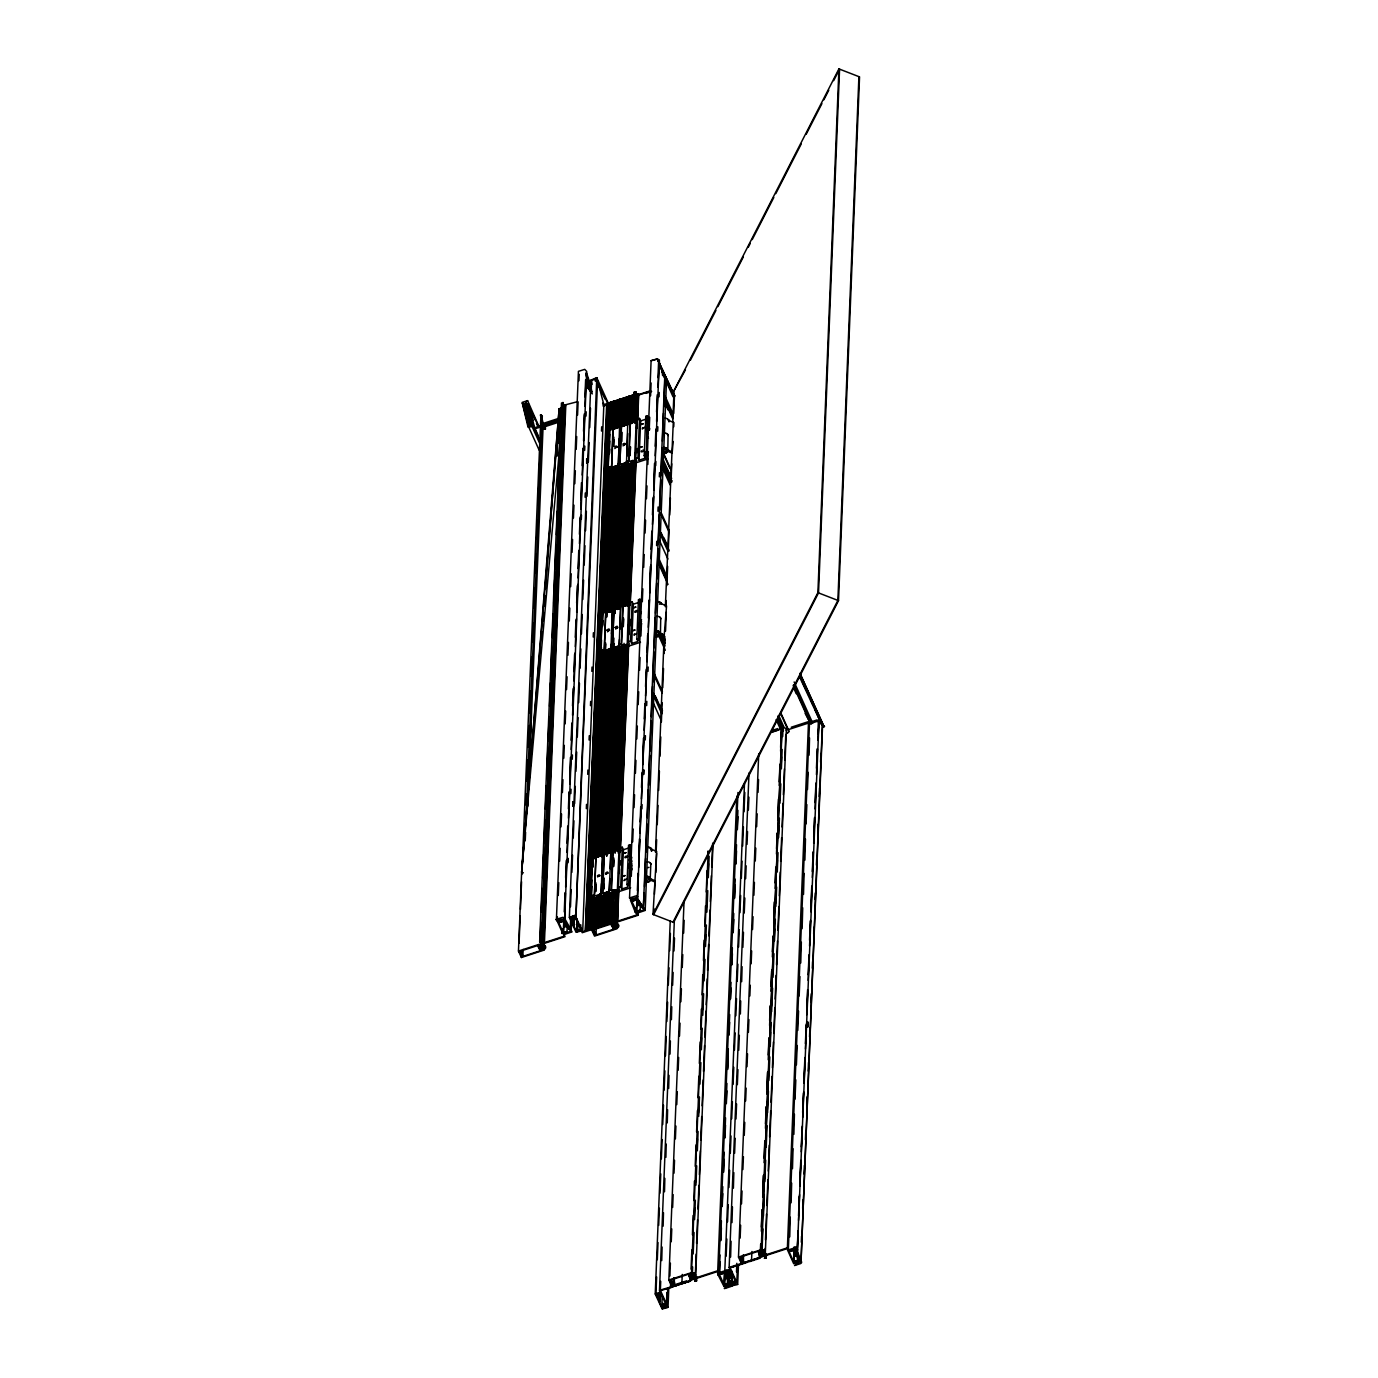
<?xml version="1.0" encoding="UTF-8"?>
<svg xmlns="http://www.w3.org/2000/svg" width="1378" height="1378" viewBox="0 0 1378 1378"><rect width="100%" height="100%" fill="white"/><g stroke="black" fill="none" stroke-linecap="round" stroke-linejoin="round"><path stroke-width="1.5" d="M518.731 951.698L520.229 951.216L522.779 956.074L523.209 949.442M544 945.911L543.81 950.2L521.401 957.503L518.455 951.061L521.625 872.188L559.124 408.835L565.48 406.768M519.075 943.224L520.178 915.647M520.436 909.291L521.556 881.713M521.883 874.393L540.934 414.761M525.931 804.873L526.362 794.141M526.878 781.292L527.74 759.846M528.256 746.997L529.118 725.551M529.634 712.684L530.496 691.256M531.098 676.254L531.874 656.961M532.476 641.959L533.252 622.667M533.854 607.646L534.63 588.354M535.232 573.351L536.008 554.059M536.61 539.056L537.386 519.764M537.988 504.761L538.764 485.469M539.366 470.466L540.142 451.174M540.658 438.307L542.295 416.259L541.244 414.881M525.242 840.804L525.586 832.226M526.017 821.495L542.295 416.259M521.401 957.503L521.573 953.197M530.289 741.364L531.03 723.329M540.71 946.359L540.538 950.648L521.78 956.763L521.952 952.456M527.826 806.216L528.256 795.468M528.515 789.008L543.208 423.425L541.52 416.862M557.229 456.066L559.124 408.835L560.123 412.711M558.348 442.993L559.726 408.646L560.278 410.765M559.52 429.902L560.381 408.422M518.455 951.061L541.761 943.482L539.642 941.829L561.466 403.048L562.999 402.548L563.929 406.131L542.346 943.293L543.845 942.793L565.221 404.874L577.761 401.635M540.073 942.139L540.848 922.829M541.278 912.115L542.226 888.517M542.656 877.803L543.604 854.222M544.034 843.491L544.982 819.91M545.412 809.179L546.36 785.598M546.79 774.867L547.738 751.286M548.168 740.572L549.116 716.973M549.546 706.259L550.494 682.661M550.924 671.947L551.872 648.366M552.302 637.635L553.25 614.054M553.68 603.323L554.628 579.742M555.058 569.011L556.006 545.43M556.436 534.716L557.384 511.117M557.814 500.403L558.762 476.805M559.192 466.091L560.14 442.51M560.57 431.779L561.518 408.198M522.968 955.798L520.832 951.027L537.558 945.584L540.021 950.458L540.469 945.808M542.346 943.293L541.382 941.105L562.999 402.548M542.277 930.598L543.053 911.254M543.655 896.217L544.431 876.873M545.033 861.836L545.809 842.492M546.411 827.455L547.187 808.111M547.807 793.073L548.582 773.747M549.099 760.845L549.96 739.366M550.477 726.464L551.338 704.985M551.855 692.083L552.716 670.604M553.233 657.719L554.094 636.223M554.611 623.338L555.472 601.841M555.989 588.957L556.867 567.478M557.384 554.576L558.245 533.097M558.762 520.195L559.623 498.715M560.14 485.831L561.001 464.334M561.518 451.45L562.379 429.953M562.896 417.069L563.326 406.321L562.947 410.592M544.155 949.063L542.381 945.153A2.48 2.136 2.3 0 1 544.155 949.063L544.327 944.774M562.947 929.185L564.033 936.23L544.448 942.604L565.824 404.667M556.419 919.384L578.433 371.337L584.737 369.373L586.701 371.457L564.704 918.351A1.929 1.654 2.3 0 0 562.258 917.49C545.24 922.674 568.356 916.491 558.073 921.176M562.775 933.492L557.246 921.21L557.418 916.921M558.279 895.476L558.796 882.609M559.657 861.164L560.174 848.297M561.035 826.852L561.552 813.985M562.413 792.539L562.93 779.672M563.791 758.227L564.308 745.36M565.169 723.915L565.686 711.048M566.547 689.603L567.064 676.736M567.925 655.273L568.442 642.406M569.303 620.961L569.82 608.094M570.681 586.649L571.198 573.782M572.059 552.337L572.576 539.47M573.437 518.025L573.954 505.158M574.815 483.712L575.332 470.845M576.193 449.4L576.71 436.533M577.571 415.088L578.088 402.221M578.949 380.776L579.208 374.334M561.948 933.164L562.121 928.858M562.19 933.681L562.362 929.392M562.551 932.975L562.724 928.669M567.185 927.222L567.013 931.511L563.292 932.734L563.791 920.125M564.257 911.891L565.032 892.565M565.635 877.545L566.324 860.389M567.013 843.215L567.702 826.042M568.391 808.869L569.08 791.713M569.769 774.539L570.458 757.366M571.147 740.193L571.836 723.037M572.525 705.863L573.214 688.69M573.903 671.603L574.592 654.361M575.281 637.273L575.97 620.014M576.659 602.927L577.348 585.684M578.037 568.597L578.726 551.338M579.415 534.268L580.104 517.008M580.793 499.921L581.482 482.662M582.171 465.592L582.86 448.332M583.549 431.262L584.255 413.986M584.927 396.916L585.633 379.656M540.314 950.165L538.161 945.377L565.049 936.644L563.516 933.25L564.033 920.642M565.393 893.202L564.722 918.489M565.652 886.777L566.685 861.043M567.03 852.465L568.063 826.731M568.408 818.153L569.441 792.419M569.786 783.841L570.819 758.107M571.164 749.529L572.197 723.794M572.542 715.216L573.661 687.346M573.92 680.904L575.039 653.034M575.298 646.592L576.417 618.722M576.676 612.28L577.795 584.41M578.054 577.968L579.173 550.098M579.432 543.655L580.465 517.921M580.81 509.343L581.843 483.609M582.188 475.031L583.221 449.297M583.566 440.719L584.599 414.985M584.944 406.407L585.977 380.672M558.193 921.417L559.812 921.848L562.207 919.005L565.79 925.396L564.722 926.481L564.601 921.537M567.529 862.439L567.702 858.149M581.309 519.299L581.482 515.01M567.908 862.852L568.081 858.546M570.871 793.556L571.043 789.267M572.249 759.244L572.421 754.955M584.651 450.399L584.823 446.11M586.029 416.087L586.201 411.798M587.924 388.131L587.7 379.811M588.096 388.63L588.268 384.324M589.061 389.096L589.319 382.653L589.405 390.112M572.714 805.906L572.886 801.634M585.099 497.286L585.271 492.997M586.683 463.352L586.649 458.702M573.093 806.147L573.265 801.841M587.252 463.077L587.424 458.788M573.541 806.423L573.713 802.134M587.321 463.215L587.493 458.926M581.43 930.942L576.038 932.251L569.372 917.455L590.955 380.104L596.76 377.658L594.9 379.846M570.492 906.741L571.181 889.551M571.87 872.36L572.559 855.17M573.248 837.979L573.937 820.788M574.626 803.598L575.315 786.407M575.918 771.37L576.693 752.026M577.296 736.989L578.088 717.645M578.691 702.591L579.466 683.264M580.069 668.209L580.844 648.883M581.447 633.828L582.222 614.502M582.825 599.447L583.6 580.121M584.203 565.066L584.978 545.74M585.581 530.685L586.373 511.359M586.976 496.304L587.751 476.96M588.354 461.923L589.129 442.579M589.732 427.542L590.507 408.198M591.11 393.161L591.627 380.276M570.664 918.747L570.251 928.927L572.077 931.855L564.119 934.542L564.808 932.854L571.233 931.407L566.53 926.636L564.222 927.015L564.429 925.827M570.561 929.444C553.215 894.942 575.091 951.922 570.923 918.661M577.296 919.591L576.865 930.339L580.603 929.116L576.107 919.178L572.387 920.401L572.559 916.094M574.247 918.058L573.317 924.724L573.489 920.418M581.258 930.581L579.587 930.064L576.572 931.907L573.558 925.258L573.816 918.816M573.989 924.5L574.006 917.507M596.76 377.658L575.883 918.661L572.387 920.401M575.883 918.661L597.57 380.776L595.244 381.12M576.572 931.907L577.089 919.023M576.865 930.339L577.709 930.65L578.054 922.054M580.603 929.116L580.775 924.827M586.339 808.662L586.511 804.373M587.717 774.333L587.889 770.044M589.095 740.02L589.267 735.731M590.473 705.691L590.645 701.402M591.851 671.362L592.023 667.073M593.229 637.049L593.401 632.743M601.497 431.09L601.669 426.801M606.647 404.34L585.288 930.96L582.67 931.804L603.84 404.787L607.164 403.427L585.805 930.615M586.063 930.701L607.371 403.358L608.198 403.823M587.166 930.167L608.542 402.979L586.391 930.426M609.558 403.392L608.146 403.099L586.649 930.512L585.478 930.891L607.371 403.358M611.505 402.755L608.335 403.048L586.58 930.357L588.01 930.064M608.921 402.858L587.355 930.098M609.11 402.789L587.751 929.978M609.507 402.669L588.217 930.012L609.696 402.6M610.678 402.29L589.371 929.633L588.406 929.943M610.867 402.221L589.577 929.564L590.749 929.185L592.161 896.82M589.956 929.444L591.868 879.991M592.385 867.141L601.514 640.012M602.117 625.009L608.542 466.935M609.059 454.034L609.765 434.294M609.937 430.005L611.264 402.083L610.54 403.065M591.885 886.347L589.887 929.289M592.781 867.02L601.48 647.574M602.496 624.871L608.921 466.815M609.248 453.965L609.765 441.063M610.196 430.315L611.453 402.031L612.865 402.307M591.851 894.804L590.473 929.099M592.971 866.951L601.859 650.468M602.737 625.939L602.875 620.531M603.254 613.038L609.179 468.331M609.576 453.396L609.748 449.107M610.592 430.177L612.624 401.653L611.453 427.783M593.711 858.253L602.048 650.399M603.443 612.969L609.369 468.262M610.781 430.125L612.039 401.842M592.54 896.699L590.938 929.116L592.488 928.617L593.815 898.404M593.901 858.184L602.444 650.278M603.84 612.848L609.765 468.141M611.264 427.835L613.21 401.463L612.039 427.593M591.317 928.996L592.747 896.63M594.297 858.063L602.634 650.209M604.029 612.779L609.954 468.072M594.418 858.718L603.03 650.089M604.374 611.574L610.351 467.952M611.849 427.645L613.003 401.515L614.571 401.015M594.951 855.738L603.254 651.243M604.77 611.453L610.54 467.883M593.625 898.456L592.04 928.583M595.158 855.669L603.443 651.174M604.959 611.384L610.919 467.762M612.435 427.456L613.589 401.325M610.454 648.9L601.084 893.977L594.383 896.148L603.84 651.053M617.74 465.54L610.936 648.452L604.253 650.64L611.126 467.693M619.377 438.256L618.309 465.144L611.608 467.314L613.796 401.274M592.488 928.617L594.211 898.267M595.658 857.616L604.029 650.984M605.545 611.195L611.367 468.141M613.021 427.266L614.175 401.136L615.604 401.429M592.626 928.393L594.4 898.215M594.383 896.148L604.219 650.933M604.253 650.64L611.625 469.64M611.608 467.314L614.381 401.084L615.932 400.567L614.674 428.851M594.796 898.077L593.074 928.428M596.243 857.426L604.701 651.656M606.165 612.073L612.004 469.519M613.451 428.868L614.76 400.946M594.986 898.025L593.66 928.238L594.831 927.859L596.157 897.646M596.622 857.305L604.89 651.587M606.354 612.021L612.211 469.45M613.83 428.747L614.95 400.895M594.056 928.1L595.382 897.888M595.64 891.463L595.985 882.885M596.829 857.237L605.614 642.906M612.59 469.33L606.647 617.189L612.779 469.261M613.537 445.766L613.882 437.188M614.037 428.679L615.398 401.48M595.572 897.836L593.987 927.945M595.709 891.48L595.968 885.02M597.208 857.116L605.648 644.094M613.606 446.196L613.865 439.737M614.485 428.92L615.535 400.705L616.965 400.981M594.641 927.911L595.968 897.698M597.397 857.047L605.855 651.277M607.336 611.694L613.176 469.14M597.794 856.927L606.062 651.208M607.526 611.643L613.451 466.935M614.881 428.782L616.758 401.05M596.347 897.578L594.762 927.704M597.983 856.858L606.251 651.157M607.922 611.505L613.658 466.866M598.19 856.806L606.647 651.019M608.111 611.453L613.847 466.815M594.951 927.635L596.932 897.388L595.606 927.601M598.569 856.668L606.94 650.037M608.508 611.315L614.295 467.194M615.845 428.472L616.896 400.257L619.687 400.085M596.002 927.48L597.329 897.25M598.775 856.616L607.216 650.829M608.697 611.264L614.674 467.073M616.035 428.403L617.292 400.137L615.794 401.36M591.851 930.288L593.35 929.805L595.951 934.629L596.329 927.876M597.518 897.199L596.381 927.342L598.586 894.735M599.154 856.479L607.422 650.778M608.973 612.194L614.812 466.487M616.431 428.282L617.482 400.068M595.796 927.532L597.914 897.061M599.344 856.41L607.801 650.64M609.162 612.142L615.208 466.367M616.621 428.213L618.653 399.689L617.602 427.903M596.708 927.067L598.104 897.009M599.74 856.289L608.008 650.588M609.558 612.004L615.398 466.298M617.017 428.093L618.067 399.878M599.93 856.22L608.508 649.538M609.748 611.953L615.794 466.177M617.206 428.024L618.464 399.741L620.014 399.241M598.775 894.666L597.156 927.101M600.326 856.1L608.697 649.469M610.144 611.815L615.983 466.108M599.172 894.546L597.673 926.757M600.515 856.031L609.093 649.348M610.333 611.763L616.379 465.988M617.792 427.835L619.049 399.551M599.361 894.477L598.138 926.774L599.74 894.356M600.911 855.91L609.283 649.279M610.712 611.625L616.569 465.919M618.119 427.352L619.239 399.499M601.101 855.841L610.265 648.969M610.919 611.574L616.965 465.798M618.309 427.283L619.635 399.362M598.724 926.584L599.947 894.288M611.419 610.368L617.155 465.73M618.774 427.524L619.824 399.31L621.375 398.793L620.134 427.077M597.294 926.877L598.913 926.533L600.326 894.167M611.625 610.299L617.551 465.609M618.963 427.456L620.221 399.172L621.047 399.654M598.844 926.378L600.532 894.098M618.309 465.144L620.462 399.844M600.911 893.977L599.499 926.343L601.411 895.924M602.272 857.495L610.833 648.78M612.194 610.109L618.136 465.419M619.549 427.266L620.789 398.983L621.633 399.465M601.497 883.625L599.826 926.05M601.91 873.29L611.109 644.318M611.522 633.983L618.377 465.867M619.928 427.146L620.996 398.931M602.772 857.426L611.315 649.503M612.745 608.852L618.774 465.73M601.6 895.872L601.187 925.603M603.323 853.016L611.505 649.451M613.141 608.731L618.963 465.678M620.513 426.956L622.219 399.276M601.997 895.734L600.205 925.93M618.619 646.248L609.3 891.29L602.617 893.478L611.901 649.314M619.411 639.581L619.17 645.782L612.469 647.953L619.359 465.54L613.727 608.542M628.885 424.235L630.142 395.951L628.575 396.451L626.525 462.457L619.842 464.644L622.735 398.363L621.633 426.215M602.772 895.493L601.066 925.827L602.186 895.683M603.822 854.963L612.09 649.245M621.185 424.613L622.167 398.552L622.994 399.017M601.256 925.758L602.582 895.545M602.617 893.478L612.487 649.124M612.469 647.953L619.738 465.419M619.842 464.644L621.409 425.354L620.996 424.424L619.463 424.924L619.876 425.854L613.193 428.041L612.762 427.111L609.679 428.989M621.392 424.545L623.321 398.173L622.081 426.439M604.408 854.773L612.676 649.055M614.347 609.42L619.997 466.918M603.168 895.355L601.773 925.413M604.615 854.704L613.055 648.935M614.536 609.352L620.376 466.797M621.874 426.508L623.132 398.225L624.682 397.725M603.357 895.287L601.566 925.482M604.994 854.584L613.262 648.866M614.726 609.3L620.565 466.729M602.22 925.448L603.753 895.166M603.891 888.81L604.236 878.096M605.183 854.515L613.882 638.1M614.95 613.468L620.961 466.608M621.857 441.373L622.15 432.382M622.46 426.319L623.717 398.035M603.943 895.097L602.617 925.327L604.339 894.977M604.081 888.758L604.253 884.452M613.933 643.526L605.579 854.394L614.226 648.556M615.139 613.399L621.151 466.539M622.667 426.25L623.907 397.984M621.547 466.419L615.708 608.973L621.822 464.214M623.045 426.129L624.303 397.846L625.715 398.121M604.529 894.908L603.133 924.982M606.165 854.205L614.433 648.487M623.235 426.06L624.492 397.794L626.06 397.277L624.802 425.561M604.925 894.787L602.927 925.034M606.354 854.136L614.812 648.366M616.293 608.783L622.219 464.093M623.631 425.94L624.889 397.656M603.323 924.914L605.2 892.582M606.544 856.1L615.122 647.384M616.483 608.731L622.408 464.024M623.821 425.871L625.078 397.587M605.493 894.598L603.909 924.724M606.854 856.1L615.311 647.316M616.879 608.594L622.667 464.472M624.217 425.75L625.526 398.19M603.788 924.948L605.7 894.529M607.336 853.826L615.587 648.108M617.31 609.438L623.045 464.352M624.406 425.681L626.301 397.932M606.079 894.408L604.374 924.759M607.526 853.757L615.983 647.987M617.533 609.42L623.39 463.714M606.286 894.339L604.563 924.69M607.922 853.637L616.173 647.918M617.723 609.352L623.579 463.645M624.992 425.492L626.249 397.208L628.437 397.243M606.751 892.083L605.338 924.431L606.957 892.014M608.111 853.568L616.483 646.937M617.93 609.283L623.976 463.508M625.388 425.371L627.421 396.83L626.163 425.113M608.508 853.447L616.879 646.816M618.309 609.162L624.165 463.456M625.578 425.302L626.835 397.019M607.336 891.893L605.855 924.087M608.697 853.378L617.068 646.747M618.498 609.093L624.544 463.318M625.974 425.182L627.214 396.898L628.781 396.399M607.543 891.824L606.113 924.19L604.684 924.466M609.076 853.258L617.465 646.626M618.894 608.973L624.751 463.266M606.32 924.121L607.922 891.704M609.283 853.189L617.654 646.558M619.084 608.904L625.13 463.129M626.559 424.992L627.8 396.709M606.699 924.001L608.111 891.635M618.05 646.437L609.662 853.068L618.24 646.368M619.411 607.767L625.336 463.077M626.749 424.924L628.006 396.64M606.509 924.052L608.508 891.514M619.79 607.646L625.715 462.939M627.145 424.803L629.023 397.053M609.799 878.888L607.095 923.863L608.697 891.445M619.17 645.782L625.922 462.887M609.093 891.308L607.405 923.587M610.454 852.81L618.825 646.179M620.376 607.457L626.301 462.75M627.713 424.613L628.971 396.33L629.798 396.795M610.213 868.553L619.204 646.058M619.824 629.246L626.49 462.698M626.783 456.256L627.696 433.519M627.92 424.545L629.16 396.261M609.489 891.187L607.991 923.398M611.022 854.653L619.411 645.989M620.927 606.199L626.697 462.629M628.299 424.424L629.557 396.141L630.383 396.606M607.87 923.605L609.782 893.202M611.505 850.347L619.6 645.92M621.323 606.079L627.145 463.008M628.506 424.355L629.746 396.072M608.456 923.415L610.178 893.082M611.694 850.278L620.066 646.661M621.512 606.01L627.334 462.956M610.368 893.013L608.973 923.071M612.09 850.157L620.272 646.592M621.909 605.872L627.731 462.819M629.178 422.012L630.332 395.882L631.744 396.158M610.764 892.892L609.42 923.105L610.954 892.823M612.28 850.088L620.651 646.471L612.676 849.968M622.098 605.82L627.92 462.767M629.557 421.892L631.503 395.503L628.781 461.733L632.984 460.476L634.569 461.63L636.825 460.907L635.689 458.409L637.945 457.685L639.513 418.395L637.273 419.136M628.006 646.248L618.464 887.243L619.6 889.74L611.556 890.567L611.126 889.637L612.71 850.347L610.471 851.087L610.885 852.017L604.184 854.188L603.771 853.258L602.238 853.757L602.668 854.687L595.968 856.858L595.554 855.927L592.454 857.822M635.499 423.201L636.619 395.245L638.117 394.763L628.334 641.735L629.453 644.215L621.409 645.042L628.299 462.629M628.781 461.733L630.917 395.693M611.35 892.703L610.006 922.915L611.539 892.634M612.969 851.983L621.237 646.282M622.718 606.699L628.557 464.145M629.987 423.494L632.089 395.314L630.831 423.597M611.556 890.567L621.426 646.213M621.409 645.042L628.747 464.076M610.144 922.692L611.918 892.513M613.365 851.862L621.822 646.093M623.304 606.509L629.143 463.955M630.642 423.666L631.899 395.383L632.864 395.055M610.798 922.657L612.125 892.444M622.012 646.024L613.761 851.725L622.408 645.903M623.493 606.441L629.333 463.886M610.592 922.726L612.59 890.171M613.882 858.029L613.537 866.607L613.882 860.096M623.183 626.611L623.528 618.033M629.729 463.766L623.872 606.32L629.918 463.697M630.073 455.188L630.418 446.61M631.227 423.477L632.468 395.193M612.797 890.119L611.177 922.537M614.347 851.535L622.598 645.834M623.373 626.542L623.562 619.17M630.125 455.67L630.469 447.075M631.417 423.408L633.449 394.866M613.176 889.981L611.694 922.192M614.536 851.483L622.994 645.714M624.458 606.131L630.314 463.576M631.813 423.287L633.639 394.814L632.588 423.029M613.744 891.979L611.884 922.123L613.382 889.93M614.915 851.346L623.183 645.645M624.665 606.062L630.504 463.508M632.002 423.218L633.26 394.935L633.622 396.692M613.572 889.861L612.538 922.089M615.105 853.326L623.579 645.524M625.044 605.941L630.883 463.387M632.399 423.098L633.639 394.814M615.398 851.104L623.803 646.678M625.25 605.872L631.141 463.835M577.709 930.65L580.827 929.633L582.222 932.699L614.864 922.071L614.123 920.418L612.745 920.487L614.157 890.154M615.708 851.518L624.062 643.319M625.629 604.684L631.4 460.889M632.95 422.254L634.156 392.196L635.689 391.697L636.808 395.658L638.514 393.798L638.892 394.969L650.64 391.163M613.193 920.728L613.882 903.555M616.035 849.933L616.638 834.913M617.068 824.199L618.016 800.601M618.446 789.87L619.394 766.289M619.824 755.557L620.772 731.959M621.202 721.228L622.15 697.647M622.58 686.916L623.528 663.318M623.958 652.586L624.027 645.627L625.87 645.025L626.663 646.782L640.512 642.269M625.853 605.407L626.284 594.676M626.714 583.962L627.662 560.364M628.092 549.633L629.04 526.034M629.47 515.32L630.418 491.722M630.848 480.991L631.624 461.682M633.604 412.349L634.38 393.04L635.31 392.747M592.816 930.133L594.9 935.352L613.658 929.237L613.865 923.329M624.889 652.294L625.147 645.851L624.096 646.248M618.171 891.29L616.965 921.382L615.466 921.882L614.485 919.694L615.69 889.654M617.241 851.018L625.526 644.973M627.076 606.337L632.933 460.39M634.483 421.754L635.689 391.697M615.294 911.323L616.087 891.979M618.067 842.544L618.843 823.2M619.445 808.145L620.221 788.802M620.823 773.764L621.599 754.403M622.201 739.366L622.994 720.022M623.511 707.121L624.372 685.624M624.889 672.722L625.75 651.243M627.645 603.943L628.506 582.446M629.023 569.562L629.884 548.065M630.418 535.164L631.279 513.667M631.796 500.765L632.657 479.268M633.174 466.384L633.346 462.078M634.896 423.39L635.413 410.489M615.466 921.882L616.672 891.79M618.222 853.085L626.611 644.594M628.161 605.907L633.949 461.888M617.344 890.464L618.929 851.191L617.551 850.037L613.124 851.277L612.71 850.347M627.214 644.956L628.471 605.08L622.994 605.769L622.563 604.839L620.324 605.562L620.737 606.492L614.054 608.68L613.623 607.75L612.108 608.249L612.521 609.179L605.82 611.35L605.407 610.42L602.307 612.297M634.569 461.63L636.154 422.357L634.776 421.203L630.349 422.443L629.935 421.513L621.409 425.354M616.965 921.382L617.964 890.808M618.653 873.6L618.998 865.005M619.514 852.104L627.8 645.627M628.23 634.879L628.678 624.131M629.453 604.77L635.585 452.07M636.533 428.403L637.911 394.005M616.862 923.949L616.689 928.255A2.894 2.48 2.3 0 0 618.619 924.965A2.894 2.48 2.3 0 0 614.605 923.622M637.308 910.531L637.136 914.82L617.568 921.193L618.55 890.619M619.256 873.411L619.428 869.105M620.117 851.897L628.402 645.438M628.833 634.69L629.091 628.23M630.039 604.58L635.913 458.323M637.136 428.213L637.308 423.907M637.48 419.618L638.514 393.798M617.275 927.652L615.501 923.742A2.48 2.136 2.3 0 1 617.275 927.652L617.447 923.363M617.568 921.193L618.774 891.101M620.324 852.414L628.609 646.058M630.246 605.218L635.947 463.352M637.669 420.359L638.703 394.573L650.45 390.749M620.6 864.919L620.755 860.785M630.211 625.612L630.452 619.411M637.153 452.639L637.325 448.505M630.056 844.714L629.178 885.537L630.056 844.714L628.557 845.196L626.99 884.487L628.11 886.967L621.84 888.999L620.72 886.519L622.305 847.229L620.048 847.97M639.909 599.189L639.03 640.029L639.909 599.189L638.427 599.688L636.843 638.961L637.962 641.459L631.71 643.492L630.573 640.994L632.158 601.721L629.918 602.444M621.84 888.999L623.424 849.726L622.305 847.229M631.71 643.492L633.277 604.201L632.158 601.721M645.576 451.932L645.335 458.133L639.065 460.166L640.649 420.893L639.513 418.395M645.335 458.133L644.198 455.653L645.782 416.363L647.281 415.88L647.97 417.431L646.403 456.704L647.281 415.88M628.85 868.364L629.023 864.23M638.548 626.973L638.72 622.839M646.747 422.994L645.782 416.363M631.176 899.765L633.914 898.387L629.539 897.991L651.105 360.674L657.65 358.728L659.252 361.794M631.296 876.201L631.813 863.334M632.674 841.889L633.191 829.022M634.052 807.577L634.569 794.71M635.43 773.265L635.947 760.398M636.808 738.952L637.325 726.085M638.186 704.64L638.703 691.773M639.564 670.328L640.081 657.461M640.942 636.016L641.459 623.149M642.32 601.704L642.837 588.837M643.698 567.391L644.215 554.524M645.076 533.079L645.593 520.212M646.454 498.767L646.971 485.9M647.832 464.455L648.349 451.588M649.21 430.143L649.727 417.276M650.588 395.813L651.105 382.946M637.136 914.82L635.292 912.27L635.465 907.964M640.391 903.658L640.133 910.1L636.395 911.323L636.929 898.422M613.124 928.066L611.281 923.966L638.169 915.233L636.636 911.84L637.239 896.802M637.359 890.55L638.048 873.308M638.737 856.203L639.426 838.978M640.115 821.874L640.718 806.785M641.493 787.527L642.096 772.438M642.871 753.198L643.474 738.108M644.249 718.868L644.852 703.762M645.559 686.588L646.248 669.432M646.937 652.259L647.626 635.086M648.315 617.912L649.004 600.756M649.693 583.583L650.382 566.41M651.071 549.254L651.76 532.08M652.449 514.907L653.138 497.734M653.827 480.577L654.516 463.404M655.205 446.231L655.894 429.058M656.583 411.988L657.272 394.728M657.961 377.658L658.65 360.381L664.919 378.829L663.8 406.786M638.41 873.945L637.463 897.526L659.339 360.468M638.669 867.503L639.788 839.633M640.047 833.19L641.08 807.474M641.425 798.895L642.458 773.161M642.803 764.583L643.836 738.849M644.181 730.271L645.214 704.537M645.559 695.959L646.678 668.072M646.937 661.647L648.056 633.759M648.315 627.334L649.434 599.447M649.693 593.022L650.812 565.135M651.071 558.71L652.19 530.823M652.449 524.398L653.568 496.511M653.827 490.086L654.86 464.352M655.205 455.774L656.238 430.039M656.583 421.461L657.616 395.727M657.961 387.149L659.373 360.778M631.296 900.006L632.933 900.437L635.31 897.595L638.91 903.985L637.842 905.07L637.721 900.127M641.941 808.852L642.114 804.563M643.319 774.522L643.492 770.233M655.721 465.695L655.894 461.406M638.169 915.233L638.341 910.927M643.888 774.281L644.06 769.992M645.266 739.952L645.438 735.663M646.644 705.639L646.816 701.35M648.022 671.327L648.194 667.038M657.685 431.107L657.857 426.818M659.063 396.795L659.235 392.489M656.583 545.602L656.755 541.313M657.961 511.238L658.133 506.949M659.339 476.891L659.511 472.585M643.664 908.033L636.619 897.112L643.181 908.24L644.198 892.944M644.525 886.519L645.576 858.528M645.92 852.104L646.971 824.096M647.298 817.671L648.349 789.68M648.59 785.408L649.727 755.265M649.968 750.993L651.122 720.832M651.363 716.577L652.5 686.416M652.741 682.144L653.878 652.001M654.119 647.729L655.256 617.568M655.497 613.313L656.651 583.152M656.893 578.898L658.029 548.737M658.271 544.465L659.407 514.304M659.649 510.049L660.785 479.889M661.027 475.634L662.095 447.609M662.422 441.218L663.473 413.193M637.549 904.416L637.342 905.604L639.633 905.225L644.336 910.031L637.911 911.444L637.222 913.132L645.18 910.445L666.452 382.274M654.464 894.201L654.946 881.92L650.571 880.232L650.261 878.268L650.847 863.541A9.767 8.406 2.3 0 1 649.934 862.645M651.432 849.124L651.742 851.087M664.127 653.534L664.816 636.412L660.424 634.707L660.717 618.016A9.767 8.406 2.3 0 1 659.804 617.137M671.689 452.897L667.796 451.398L668.072 434.707A9.767 8.406 2.3 0 1 667.159 433.829M673.739 426.767L673.911 422.546L672.137 421.857A9.767 8.406 2.3 0 1 668.674 419.98L668.657 420.29A9.767 8.406 2.3 0 1 667.744 419.412M672.791 421.341L674.031 390.646L838.926 68.9L859.545 76.892L838.513 600.653L673.618 922.416L653 914.406L656.686 851.38M666.556 605.872L664.162 636.154L655.497 852.207L656.049 851.139M665.901 605.614L665.35 606.699L673.274 422.305M653.878 908.533L653.637 914.665L818.532 592.919L839.564 69.158L833.673 80.647M656.221 850.329L656.651 839.633M657.254 824.664L658.029 805.407M658.632 790.438L659.407 771.18M660.01 756.212L660.768 736.954M661.371 721.986L662.146 702.728M662.749 687.76L663.524 668.502M666.091 604.821L666.246 600.532M666.849 585.581L667.624 566.358M668.227 551.389L669.002 532.166M669.691 515.062L670.38 497.975M671.069 480.87L671.741 463.783M673.773 413.4L674.514 394.986M655.842 872.429L656.6 853.482M665.54 631.124L666.297 612.176M672.171 453.104L673.153 441.494M671.207 1287.414L668.795 1288.017L668.037 1307.309L662.163 1309.048L655.239 1294.063L670.242 920.642M660.096 1294.631L660.079 1301.607L655.928 1294.097L656.617 1276.924M657.306 1259.75L657.995 1242.577M658.684 1225.404L659.373 1208.23M659.976 1193.21L660.751 1173.884M661.354 1158.864L662.129 1139.537M662.732 1124.517L663.507 1105.19M664.11 1090.17L664.885 1070.844M665.488 1055.824L666.263 1036.497M666.866 1021.477L667.641 1002.15M668.33 984.977L669.019 967.804M669.708 950.631L670.397 933.457M658.925 1300.746L659.184 1294.304M663.318 1303.984L662.439 1308.514L659.166 1301.28L659.425 1294.838M662.215 1296.44L661.871 1305.035L665.608 1303.829L661.113 1293.89L657.392 1295.096L660.889 1293.374L659.494 1290.308L674.342 920.59M660.234 1301.538L660.338 1295.165M660.717 1281.333L660.286 1292.064L655.273 1293.925M661.733 1260.594L662.095 1247.004M663.128 1226.179L663.473 1212.692M664.506 1191.763L664.851 1178.362M665.884 1157.331L666.229 1144.033M667.262 1122.915L667.607 1109.721M668.657 1088.499L669.002 1075.391M670.035 1054.084L670.38 1041.062M671.413 1019.668L671.758 1006.732M672.619 985.287L673.136 972.42M673.997 950.958L674.514 938.091M662.439 1308.514L662.611 1304.225M663.145 1308.29L662.99 1303.244M668.02 1307.291L665.557 1307.498L665.729 1303.209M667.848 1288.241L666.418 1305.638L666.883 1292.667M671.465 1285.795L668.847 1279.99L684.039 901.522M669.88 1276.045L670.397 1263.178M671.258 1241.75L671.775 1228.9M672.636 1207.455L673.153 1194.605M674.014 1173.178L674.531 1160.31M675.392 1138.883L675.909 1126.033M676.77 1104.605L677.287 1091.738M678.148 1070.31L678.665 1057.46M679.509 1036.032L680.026 1023.165M680.887 1001.737L681.404 988.887M682.265 967.459L682.782 954.592M683.643 933.164L684.16 920.315M670.552 1287.448L670.69 1281.23M670.621 1287.603L670.879 1281.178M672.567 1286.966L671.017 1287.483L670.983 1283.263M672.912 1285.33L671.499 1284.296L671.672 1280.007M673.618 1277.957L673.342 1286.725L672.378 1287.035M673.859 1286.363L674.014 1277.837M674.204 1277.768L674.514 1286.329M674.393 1277.699L674.049 1286.311M674.497 1282.108L674.324 1286.397L675.806 1285.743M681.903 1283.021L682.248 1274.426M659.494 1290.308L690.481 1281.144L690.86 1274.478M691.067 1269.138L691.842 1249.863M692.445 1234.86L693.065 1215.482M693.823 1200.565L694.443 1181.084M695.201 1166.288L696.062 1144.86M696.579 1131.993L697.44 1110.565M697.957 1097.715L698.818 1076.287M699.335 1063.42L700.196 1041.992M700.713 1029.142L701.35 1009.058M702.091 994.847L702.746 974.659M703.469 960.552L704.124 940.244M704.847 926.274L705.502 905.846M706.225 891.979L707.086 870.551M707.603 857.702L707.861 851.277M736.799 796.071L717.731 1270.74L690.843 1279.49L691.015 1275.201M708.189 851.225L691.498 1273.238A2.894 2.48 2.3 0 1 695.528 1274.581A2.894 2.48 2.3 0 1 693.582 1277.871M692.962 1250.707L693.306 1242.112M694.34 1216.309L694.684 1207.696M695.718 1181.893L696.062 1173.298M697.096 1147.495L697.44 1138.9M698.491 1113.097L698.835 1104.484M699.869 1078.681L700.127 1072.239M701.247 1044.283L701.505 1037.823M702.625 1009.885L702.883 1003.425M704.003 975.469L704.261 969.027M705.398 941.071L705.657 934.611M706.776 906.655L707.035 900.213M708.154 872.257L708.499 863.661M692.393 1273.358A2.48 2.136 2.3 0 1 694.168 1277.268L692.393 1273.358L692.652 1266.899M693.168 1253.997L694.047 1232.5M694.564 1219.599L695.339 1200.238M695.942 1185.183L696.717 1165.84M697.32 1150.785L698.095 1131.424M698.698 1116.387L699.473 1097.026M699.99 1084.124L700.868 1062.627M701.385 1049.726L702.246 1028.212M702.763 1015.31L703.624 993.814M704.141 980.912L705.002 959.415M705.519 946.514L706.38 925M706.914 912.098L707.775 890.601M708.292 877.7L709.153 856.186M694.34 1272.962L693.875 1278.508L693.117 1276.82L692.101 1277.148A4.668 4.013 2.3 0 0 692.531 1277.544L692.772 1278.078A5.03 4.323 2.3 0 1 690.74 1273.548L691.015 1274.15A4.668 4.013 2.3 0 0 690.998 1274.702L691.997 1274.357L691.256 1272.704L668.847 1279.99M696.768 1276.562L696.596 1280.851L694.977 1281.368L694.994 1276.545M695.063 1281.351L696.166 1254.169M696.596 1243.404L697.544 1219.754M697.974 1209.006L698.922 1185.356M699.352 1174.607L700.317 1150.94M700.747 1140.192L701.695 1116.542M702.125 1105.793L703.159 1079.99M703.503 1071.378L704.537 1045.575M704.881 1036.979L705.932 1011.176M706.191 1004.734L707.224 978.931M707.569 970.319L708.602 944.516M708.947 935.92L709.98 910.117M710.325 901.505L711.358 875.702M711.703 867.106L712.667 843.457M695.701 1275.253L713.063 843.043M727.894 1279.077L727.722 1283.383L724.225 1285.106L724.07 1286.656L717.921 1274.564L718.093 1270.275M718.162 1275.081L718.334 1270.792M724.656 1286.053L725.5 1284.727L729.496 1285.467L727.136 1278.681L724.69 1278.56L726.706 1277.354L726.878 1271.997L725.999 1271.05L720.522 1273.703L718.679 1272.824L737.971 792.471M727.722 1283.383L723.984 1284.589L719.505 1274.65L723.226 1273.444L719.264 1274.133L720.039 1254.979M720.642 1240.097L721.4 1220.942M722.003 1206.008L722.778 1186.647M723.381 1171.593L724.156 1152.232M724.776 1137.177L725.551 1117.834M726.154 1102.779L726.929 1083.418M727.532 1068.363L728.307 1049.003M728.91 1033.948L729.685 1014.587M730.288 999.532L730.995 982.342M731.684 965.134L732.373 947.926M732.975 932.872L733.751 913.511M734.353 898.456L735.129 879.112M735.731 864.058L736.524 844.697M737.127 829.642L737.902 810.281M719.505 1274.65L720.005 1261.886M720.866 1240.613L721.383 1227.85M722.244 1206.542L722.761 1193.675M723.605 1172.265L724.122 1159.398M724.983 1137.987L725.5 1125.137M726.361 1103.709L726.878 1090.859M727.739 1069.431L728.256 1056.582M729.117 1035.154L729.634 1022.304M730.581 998.74L731.012 988.026M731.959 964.462L732.39 953.748M733.251 932.338L733.768 919.47M734.629 898.06L735.146 885.193M736.007 863.782L736.524 850.932M737.385 829.504L737.902 816.654M723.984 1284.589L724.501 1271.825M724.397 1280.851L744.464 783.996M725.328 1271.205L724.725 1286.208C735.904 1283.934 714.269 1292.185 730.736 1286.57A1.929 1.654 2.3 0 0 731.89 1284.606L730.84 1285.088L727.618 1275.132M726.172 1256.168L726.861 1238.994M727.55 1221.821L728.256 1204.648M728.945 1187.474L729.634 1170.301M730.323 1153.128L731.012 1135.954M731.701 1118.781L732.39 1101.608M733.079 1084.434L733.768 1067.261M734.457 1050.088L735.146 1032.914M735.835 1015.741L736.524 998.568M737.213 981.394L737.902 964.221M738.591 947.048L739.28 929.874M739.969 912.701L740.658 895.528M741.347 878.354L742.036 861.181M742.639 846.144L743.414 826.834M744.017 811.797L744.809 792.488M726.706 1277.354C725.569 1275.701 730.616 1271.412 726.344 1270.327M727.36 1284.089L727.532 1279.783M729.754 1271.722L729.737 1278.698L729.909 1277.716L728.583 1277.837L728.841 1271.394M735.955 1282.47L734.285 1281.953L732.08 1285.605L728.824 1278.371L729.083 1271.928M731.959 1271.377L731.529 1282.126L735.249 1280.903L730.771 1270.964L727.033 1272.187L730.529 1270.447L729.151 1267.398L749.012 773.006M728.773 1285.708L728.945 1281.419M729.496 1285.467L729.668 1281.178M729.737 1278.698L729.995 1272.238M730.616 1257.046L731.063 1241.251M731.994 1222.613L732.441 1206.939M733.389 1188.198L733.819 1172.609M734.595 1153.3L735.197 1138.28M735.973 1118.988L736.575 1103.967M737.351 1084.658L737.953 1069.638M738.729 1050.329L739.331 1035.309M740.382 1013.967L740.709 1000.996M741.674 981.687L742.087 966.667M742.863 947.358L743.465 932.338M744.241 913.028L744.843 898.025M745.636 878.716L746.153 865.832M747.014 844.387L747.531 831.52M748.392 810.057L748.909 797.19M732.08 1285.605L732.424 1277.01M736.507 1271.997L736.799 1263.316M731.529 1282.126L735.49 1281.419L736.817 1282.487L737.506 1265.331M766.426 1253.635L766.254 1257.942L764.342 1258.338L765.41 1257.614L764.669 1255.961L741.364 1263.54L738.487 1257.08L758.71 753.887M725.31 1270.654L731.563 1285.95L737.678 1284.399L738.47 1265.056M740.141 1238.133L740.658 1225.266M741.519 1203.838L742.036 1190.988M742.897 1169.543L743.414 1156.693M744.258 1135.265L744.775 1122.398M745.636 1100.97L746.153 1088.12M747.014 1066.693L747.531 1053.825M748.392 1032.398L748.909 1019.548M749.856 995.967L750.287 985.253M751.148 963.825L751.665 950.975M752.526 929.547L753.043 916.68M753.904 895.252L754.421 882.402M755.282 860.974L755.799 848.107M756.66 826.679L757.177 813.83M758.038 792.384L758.555 779.535M742.156 1256.891L742.122 1261.301L741.157 1261.387L741.33 1257.098M741.588 1256.857L742.156 1263.902M742.019 1257.58L741.64 1264.246L740.658 1264.556M743.276 1255.048L743 1263.798L741.967 1263.97M743.517 1263.454L743.465 1254.979M751.561 1260.112L751.906 1251.517M729.151 1267.398L759.226 1257.614L759.399 1253.308M760.656 1244.179L760.38 1250.638A5.03 4.323 2.3 0 0 762.43 1255.169L762.189 1254.635A4.668 4.013 2.3 0 1 761.741 1254.238L762.775 1253.894L763.533 1255.599M761.345 1226.988L762.034 1209.781M762.723 1192.573L763.412 1175.382M764.101 1158.175L764.79 1140.967M765.479 1123.759L766.168 1106.568M766.874 1089.361L767.563 1072.153M768.252 1054.962L768.941 1037.755M769.63 1020.547L770.233 1005.509M771.008 986.148L771.611 971.094M772.386 951.75L773.006 936.695M773.781 917.335L774.384 902.28M775.159 882.936L775.762 867.882M776.537 848.538L777.14 833.483M777.915 814.122L778.518 799.068M779.225 781.877L779.914 764.669M780.603 747.462L781.378 728.118M760.811 1244.093L760.656 1251.241A4.668 4.013 2.3 0 0 760.639 1251.775L761.655 1251.448L781.894 727.239M761.328 1231.226L762.189 1209.798M762.706 1196.948L763.567 1175.52M764.084 1162.653L764.945 1141.225M765.462 1128.375L766.323 1106.947M766.84 1094.08L767.701 1072.652M768.218 1059.803L769.079 1038.357M769.596 1025.508L770.371 1006.216M770.974 991.213L771.835 969.785M772.352 956.935L773.213 935.507M773.73 922.64L774.574 901.212M775.091 888.362L775.952 866.934M776.469 854.067L777.33 832.639M777.847 819.789L778.708 798.362M779.225 785.494L780.086 764.067M780.603 751.217L781.55 727.636M786.304 730.512A2.894 2.48 2.3 0 0 782.136 727.808L761.156 1250.328A2.894 2.48 2.3 0 1 765.186 1251.672A2.894 2.48 2.3 0 1 763.24 1254.945L763.412 1250.656M761.827 1247.159L762.172 1238.546M763.223 1212.743L763.567 1204.148M764.601 1178.345L764.945 1169.733M765.979 1143.929L766.323 1135.334M767.357 1109.531L767.701 1100.936M768.735 1075.133L769.079 1066.52M770.13 1040.717L770.474 1032.122M771.508 1006.319L771.852 997.724M772.886 971.921L773.23 963.308M774.264 937.505L774.608 928.91M775.659 903.107L776.003 894.494M777.037 868.691L777.381 860.096M778.415 834.293L778.759 825.698M779.793 799.895L780.137 791.282M781.171 765.479L781.515 756.884M763.998 1250.053L763.825 1254.359L762.051 1250.432L762.912 1228.935M763.429 1216.033L764.29 1194.537M764.824 1181.635L765.686 1160.121M766.202 1147.219L767.064 1125.723M767.58 1112.821L768.442 1091.324M768.872 1080.559L769.82 1056.909M770.25 1046.16L771.215 1022.51M771.646 1011.762L772.593 988.095M773.024 977.346L773.971 953.697M774.488 940.795L775.349 919.298M775.866 906.397L776.641 887.036M777.261 871.981L778.036 852.637M778.639 837.583L779.414 818.222M780.017 803.185L780.792 783.824M781.395 768.769L782.17 749.425M782.687 736.524L783.031 727.911A2.48 2.136 2.3 0 1 783.6 727.894M761.552 1251.207L759.519 1250.845L761.621 1255.479L762.637 1255.151L762.947 1249.605M764.962 1252.757L765.134 1248.451M765.479 1239.855L766.512 1214.052M766.857 1205.44L767.89 1179.637M768.235 1171.042L769.269 1145.239M769.613 1136.643L770.664 1110.84M771.008 1102.228L772.042 1076.425M772.386 1067.829L773.42 1042.026M773.764 1033.414L774.798 1007.611M775.142 999.016L776.09 975.366M776.537 964.617L777.485 940.967M777.915 930.202L778.863 906.552M779.293 895.803L780.241 872.153M780.671 861.405L781.619 837.738M782.049 826.989L783.014 803.34M783.359 794.744L784.392 768.941M784.737 760.329L785.77 734.526M765.358 1252.344L786.356 729.823M797.552 1256.168L797.38 1260.474L793.642 1261.68L789.163 1251.741L792.884 1250.535L788.922 1251.224L787.389 1247.831L808.524 721.607L791.23 727.239M795.778 1247.624C799.447 1253.205 791.196 1258.372 796.363 1254.428L796.019 1248.158L790.18 1250.793L788.337 1249.915L809.523 722.382L817.188 719.884M789.749 1236.841L790.283 1217.187M791.127 1202.805L791.661 1183.082M792.488 1168.63L793.039 1148.684M793.866 1134.352L794.417 1114.268M795.02 1099.213L795.812 1079.852M796.415 1064.798L797.19 1045.454M797.793 1030.399L798.568 1011.039M799.171 995.984L799.946 976.623M800.756 962.981L801.341 942.225M802.134 928.703L802.719 907.809M803.512 894.425L804.097 873.394M804.89 860.148L805.475 838.995M806.078 823.941L806.853 804.58M807.474 789.525L808.163 772.317M809.093 755.178L809.541 737.902M653 914.406L817.895 592.661L838.926 68.9M793.642 1261.68L794.245 1246.78M766.254 1257.942L765.272 1255.754L786.941 1248.709L793.728 1263.747L794.383 1249.433M795.433 1256.219L795.485 1246.987M819.032 720.746L797.328 1250.621L797.931 1230.709M798.534 1215.637L799.309 1196.276M799.912 1181.222L800.687 1161.861M801.29 1146.806L802.065 1127.445M802.651 1112.442L803.46 1093.03M804.029 1078.009L804.838 1058.597M805.407 1043.594L806.216 1024.181M806.785 1009.178L807.594 989.766M808.18 974.746L808.989 955.35M809.558 940.33L810.367 920.917M810.936 905.897L811.745 886.502M812.314 871.482L813.123 852.086M813.709 837.066L814.519 817.671M815.087 802.633L815.897 783.238M816.465 768.218L817.275 748.822M817.843 733.802L818.394 720.849M797.328 1250.621L798.12 1230.657M798.534 1220.374L799.567 1194.657M799.912 1186.096L800.945 1160.379M801.29 1151.801L802.323 1126.084M802.668 1117.524L803.701 1091.807M804.046 1083.229L805.079 1057.512M805.424 1048.951L806.371 1025.37M806.802 1014.656L807.749 991.092M808.18 980.361L809.213 954.661M809.558 946.083L810.591 920.366M810.936 911.788L811.969 886.071M812.314 877.51L813.347 851.793M813.692 843.215L814.725 817.499M815.07 808.938L816.103 783.221M816.448 774.643L817.464 748.926M817.809 740.365L819.187 721.504M807.043 1026.955L807.215 1022.665M807.405 1026.937L807.594 1022.097M807.921 1026.748L808.094 1022.252M808.025 1026.782L808.197 1022.476M801.307 1242.215L801.548 1236.221M802.668 1208.334L802.978 1199.893M804.046 1174.022L804.39 1165.444M805.424 1139.692L805.768 1131.114M806.802 1105.363L807.146 1096.785M808.18 1071.05L808.524 1062.472M809.541 1036.807L809.902 1028.143M810.919 1002.478L811.28 993.814M812.297 968.131L812.572 961.637M813.675 933.802L813.95 927.325M815.053 899.472L815.328 892.996M816.431 865.126L816.706 858.683M817.809 830.796L818.084 824.354M819.187 796.467L819.531 787.889M820.582 762.137L820.909 753.542M797.139 1250.07L801.014 1262.059L822.339 725.259M801.1 1259.905L822.563 725.534M858.907 76.651L837.876 600.412L672.981 922.158M538.832 945.17L540.538 950.648M611.935 923.76L613.658 929.237M541.709 638.548L542.209 632.106M543.018 621.375L543.673 612.779M544.155 606.354L544.965 595.606M545.464 589.164L559.124 408.835M609.283 405.39L596.932 378.054L594.934 379.656M523.382 872.756L521.883 873.239L521.625 872.188L559.726 408.646M521.625 872.188L560.071 442.648M561.035 431.969L561.604 425.561M569.372 917.455C585.271 911.082 564.067 920.349 576.038 917.128L582.67 931.804M614.812 448.556C620.823 444.216 611.367 446.937 616.052 447.264M615.639 629.023L617.895 627.541M672.257 1285.381L670.965 1280.265L673.515 1285.123L686.52 1280.903M741.915 1262.472L742.122 1261.301M597.604 876.959C603.909 872.171 592.54 877.407 600.119 875.753M532.201 420.566L526.31 406.01L532.924 420.324M633.432 396.278L633.897 395.004M799.498 676.805L820.444 721.745M634.156 392.196L634.311 393.402L635.499 393.143M685.469 369.838L674.031 390.646M690.378 360.261L715.905 310.463M717.869 306.639L743.379 256.842M748.288 247.265L750.252 243.424M752.216 239.6L773.816 197.467M775.78 193.643L801.29 143.846M806.199 134.269L821.908 103.626M823.872 99.802L828.781 90.225M567.013 931.511L563.516 933.25M640.133 910.1L636.636 911.84M654.946 881.92L654.86 880.594M797.38 1260.474L793.883 1262.196M664.523 1289.412L660.527 1290.704L667.159 1305.397M665.763 1289.188L668.606 1288.085M676.65 1285.64L675.616 1285.795M677.166 1285.295L676.202 1285.605M677.942 1285.037L676.977 1285.364M679.888 1284.417L678.923 1284.727M682.696 1283.676L679.698 1284.468M683.988 1283.073L683.006 1283.4M685.159 1282.694L683.781 1283.142M685.934 1282.453L684.952 1282.763M687.295 1282.005L686.313 1282.315M688.724 1281.712L687.105 1282.074M690.412 1280.989L689.052 1281.437M733.389 1266.744L730.185 1267.794L736.817 1282.487M733.199 1266.813L734.181 1266.503M736.128 1265.865L733.974 1266.554M739.228 1264.849L740.21 1264.539M743.982 1263.488L744.947 1263.178M745.274 1262.885L746.239 1262.575M746.704 1262.592L747.599 1262.127M749.546 1261.49L748.581 1261.817M750.011 1261.525L750.976 1261.215M753.318 1260.457L754.3 1260.129M755.592 1259.526L754.61 1259.854M756.04 1259.561L757.607 1259.061M758.899 1258.458L757.917 1258.769M759.347 1258.493L760.26 1258.011L759.226 1257.614M605.82 874.255L606.906 873.342M820.41 721.814L818.928 720.797L812.865 722.727M586.132 373.231C586.649 385.272 594.676 386.098 587.786 381.74M615.019 892.203L614.071 891.204L616.018 890.532L616.81 892.289L630.659 887.794M655.394 633.398L656.651 634.965L658.632 634.156L657.995 632.33L655.825 632.554A6.322 5.443 2.3 0 1 655.205 633.139M641.442 450.761C639.564 453.586 646.403 450.296 642.889 450.072M635 611.16C633.277 614.278 640.305 610.058 636.068 610.575M641.425 623.269L641.373 624.423M631.882 860.733L631.847 861.887M545.033 428.937L544.775 426.973M642.682 427.611L642.32 428.989L644.697 427.249M634.397 633.846L634.035 635.224L636.429 633.484M625.457 856.444C622.598 859.7 630.676 855.841 626.198 856.082M631.882 868.553L631.813 869.966M649.727 429.695L647.471 429.695L649.796 428.437M736.024 1282.625L733.544 1284.279L737.678 1284.382M663.18 449.228L665.367 449.004L666.142 450.158L665.522 451.364L663.318 451.312M648.211 436.757L647.126 437.859L648.521 438.187M607.043 873.428C609.937 869.484 601.428 875.392 608.335 873.084M624.889 879.147L623.941 880.645L626.559 878.992M586.649 376.745L586.063 373.025M589.663 383.687L590.008 384.703M591.799 391.8L589.474 383.463L591.541 389.561M591.782 391.765L589.491 383.36M658.202 360.709L665.109 379.226M660.096 366.152L658.357 361.019L674.738 396.003M662.646 375.626L662.198 372.301M658.357 361.019L674.72 396.089M539.763 941.656L541.382 941.105M641.373 611.935L640.098 613.003L641.287 613.503M694.753 1280.868L695.769 1280.524L695.012 1278.87L673.653 1285.812M666.28 383.515L664.713 377.968L643.371 907.516L645.266 910.186M565.342 921.624L565.703 922.226M566.065 922.847L566.427 923.467M567.168 924.707L567.529 925.327M567.891 925.93L568.253 926.55M568.614 927.17L568.976 927.773M638.445 900.213L638.806 900.816M639.168 901.436L639.53 902.056M640.27 903.296L640.632 903.916M640.994 904.519L641.356 905.139M641.717 905.759L642.079 906.362M615.897 447.178L617.706 447.161M624.131 444.508L625.784 444.336M624.268 444.594C619.497 444.284 629.178 441.528 623.028 445.852M608.542 630.504L609.662 630.211M608.68 630.59L607.457 631.865M641.528 621.357L639.754 621.185L641.597 619.824M631.675 866.865L629.901 866.693L631.744 865.35M820.013 722.055L823.941 726.499L800.153 673.704M823.407 727.326L824.578 726.327L822.321 725.345L816.155 711.685M538.781 426.147L527.585 400.619L522.141 402.41L528.067 427.249L533.458 426.181L539.625 439.858M596.932 378.054L591.179 380.845M657.134 359.176L651.122 360.709M529.962 424.82L525.552 415.054L522.469 403.254L531.46 421.875M527.705 404.185C522.021 405.235 526.482 402.152 527.619 400.774M532.166 422.822L523.175 403.013M538.987 427.18L527.671 403.995L531.753 413.968M526.017 406.837L524.708 408.181L528.446 406.975L531.977 414.778M526.723 406.613L528.222 406.131M525.552 415.054L530.633 424.596M539.229 450.33L528.618 426.801L525.776 415.932C528.101 416.225 525.776 412.332 526.224 414.847M563.929 406.131L565.221 404.874M528.618 426.801L531.736 425.785L531.65 424.493L533.303 425.595M543.208 423.425L558.211 418.533M544.844 423.838L559.106 419.205M528.411 403.754L534.664 427.766L538.453 426.525M603.357 406.062L634.087 396.072M528.446 406.975L532.683 423.201L528.945 424.424L531.34 425.285L532.89 424.045L534.199 429.04L559.089 420.945M645.851 393.385L651.622 391.507M545.912 426.37L558.934 422.133M640.649 420.893L646.902 418.86M611.195 466.384L607.853 468.02L612.418 469.932L614.054 467.952L621.547 466.97L622.253 465.282L625.233 464.3L627.093 465.161L631.865 463.611M617.878 464.214L619.411 463.714M626.112 461.527L628.351 460.803M644.198 455.653L645.696 455.153M647.884 458.96L634.018 463.456L633.225 461.699L631.779 462.922M633.277 604.201L637.98 602.686M603.822 649.71L600.481 651.346L605.063 653.241L606.682 651.26L609.679 650.295L611.522 651.139L614.175 650.278L614.881 648.59L617.878 647.626L619.721 648.487L625.078 646.006M610.523 647.522L612.056 647.023M618.739 644.852L620.996 644.112M628.334 641.735L630.573 640.994M636.843 638.961L638.341 638.479M771.714 730.564L777.812 728.566M771.094 732.2L783.324 728.221L778.019 716.457M771.163 732.459L778.673 730.013M788.819 729.462L809.954 722.589L811.573 723.829M618.929 851.191L621.168 850.45M623.424 849.726L629.677 847.694M593.97 895.218L590.628 896.854L595.193 898.766L596.829 896.785L604.322 895.803L605.028 894.115L608.008 893.133L609.868 893.995L614.519 892.479M600.67 893.047L602.186 892.548M608.887 890.36L611.126 889.637M618.464 887.243L620.72 886.519M626.99 884.487L628.471 883.987M557.246 921.21L558.572 922.278L562.534 921.572L558.796 922.795L563.292 932.734M629.522 897.974L635.379 896.079A1.929 1.654 2.3 0 1 637.79 896.889L637.842 897.078M573.558 925.258L574.66 924.586L573.748 923.966M612.952 920.211L614.485 919.694M738.487 1257.08L760.914 1249.794M741.071 1262.903L742.57 1262.42L740.623 1257.356L743.155 1262.214M787.389 1247.831L760.501 1256.581L758.658 1252.499M788.337 1249.915L796.226 1247.383L797.759 1250.053M718.679 1272.824L729.944 1269.155M655.928 1294.097L659.614 1293.753L660.458 1292.426M717.921 1274.564L717.283 1271.618L695.614 1278.681L696.596 1280.851M795.14 1255.565L796.794 1255.771L799.154 1262.558L795.14 1261.8L794.296 1263.144L797.741 1263.299L794.538 1265.538L800.394 1263.66A1.929 1.654 2.3 0 0 801.548 1261.68L800.807 1261.387M662.801 1307.533L664.627 1304.863C669.122 1304.811 660.768 1307.894 665.557 1307.498M631.882 857.323L630.246 858.528L631.796 858.89M822.321 725.345L819.307 721.986M728.48 1277.75L730.822 1285.037M800.48 1262.127L796.622 1250.19M664.885 380.535L665.729 382.395M634.38 393.04L635.878 392.11L637.652 396.02M616.293 927.394L615.07 928.789L612.969 924.156L614.95 924.414M610.213 922.847L608.766 923.139M817.895 592.661L838.513 600.653M661.871 1305.035L665.832 1304.346L666.418 1305.638M758.365 1251.861L759.898 1256.77M655.101 636.274L655.721 636.602A3.324 2.859 2.3 0 0 660.251 633.914A3.324 2.859 2.3 0 0 655.583 631.313M588.802 381.103L588.268 379.536M519.695 951.543L521.78 956.763M624.355 398.569L623.183 398.948M612.814 401.584L613.985 401.205M610.919 402.944L610.092 402.479L588.527 929.719M558.71 419.945L557.143 420.445M555.971 420.824L554.938 420.893M554.611 421.272L553.577 421.341M553.25 421.72L552.216 421.771M551.889 422.15L550.856 422.219M549.943 422.788L548.392 423.287M548.582 423.235L547.032 423.735M547.221 423.683L546.188 423.735M545.86 424.114L544.81 424.183M544.499 424.562L543.449 424.631M541.967 425.389L544.052 428.92M540.986 425.699L539.625 426.147M539.814 426.078L538.264 426.594M810.832 724.07L805.096 713.287M783.393 728.928L781.963 728.945L777.536 719.178M762.895 1254.204L762.637 1255.151M761.156 1256.357L758.124 1251.31L739.366 1257.408L741.157 1261.387M691.515 1279.266L689 1275.408M693.237 1277.113L691.963 1278.388L689.878 1273.772L691.877 1274.099M819.807 721.865L823.941 726.499L799.877 673.342M818.429 722.072L819.135 723.932M645.645 879.595L647.591 880.49L648.917 878.992L648.142 877.838L645.955 878.062A6.322 5.443 2.3 0 1 645.61 878.423M543.19 948.805L541.95 950.2L539.866 945.566L541.83 945.79M688.707 1274.771L690.24 1279.68M658.925 359.641L659.407 360.571M661.922 368.925L672.516 392.385M802.272 679.716L807.577 691.446M811.986 701.213L815.535 709.05M816.396 710.996L819.927 718.816M821.701 722.727L823.476 726.654M660.441 367.168L667.159 381.758M668.916 385.668L672.447 393.488M800.015 676.202L801.772 680.112M803.805 684.349L809.093 696.062M810.609 699.662L813.261 705.536M662.181 371.647L663.955 375.574M802.392 681.731L805.923 689.568M814.777 709.153L820.082 720.918M673.067 396.847L664.816 378.382L665.677 378.967M665.178 396.382L673.119 413.986M794.141 681.972L812.693 723.054M666.676 402.617L672.86 416.345M794.124 684.832L808.283 716.181M665.987 401.446L673.05 417.086M793.917 684.763L810.695 721.883M664.799 399.741L672.774 417.379M794.124 686.089L810.953 723.347M664.799 401.17L672.757 418.809M793.142 685.348L809.954 722.589M666.418 406.217L668.192 410.127M794.503 689.81L796.26 693.72M663.231 452.587L671.189 470.225M780.947 713.236L788.905 730.874M663.765 454.774L669.966 468.486M780.603 713.477L788.578 731.115M661.905 456.876L671.654 478.442M778.742 715.578L784.048 727.343M667.4 469.95L669.157 474.273M662.043 459.305L671.775 480.87M778.002 716.043L783.307 727.808M662.008 459.597L671.758 481.163M662.008 460.734L671.723 482.231M777.692 716.887L783.41 729.995M782.136 727.808L782.652 728.928M782.928 729.565L783.462 730.736M661.853 463.025L670.69 482.576M662.215 467.383L670.156 484.987M776.124 719.626L780.551 729.41M637.945 457.685L639.065 460.166M661.113 512.599L669.071 530.186M660.854 513.942L668.812 531.598M608.335 404.615L596.881 381.206M599.723 387.494L604.959 399M598.448 385.513L601.997 393.35M663.955 537.92L666.607 543.776M661.027 532.545L668.967 550.132M659.201 529.703L668.916 551.217M659.494 532.563L667.452 550.201M589.026 383.67L590.8 387.58M659.029 539.453L667.882 559.055M590.18 388.992L592.282 393.919M658.546 557.849L667.383 577.399M659.27 562.379L667.228 580.327M658.339 561.552L667.193 581.171M658.288 562.896L668.02 584.444M662.715 634.431L664.472 638.359M662.491 634.276L665.143 640.167M661.784 633.622L664.437 639.513M661.767 634.035L664.42 639.909M661.733 634.741L665.264 642.958M660.648 633.863L665.057 643.647M660.94 634.965L664.489 642.803M659.614 634.19L664.919 645.92M658.219 634.655L665.281 650.295M543.914 429.23L542.088 425.061L543.259 424.682M653.585 672.033L662.422 691.601M541.899 425.13L543.724 429.281M653.482 673.773L662.336 693.375M528.549 405.959L534.716 419.618M536.49 423.528L538.247 427.421M525.586 402.238L527.498 406.734M534.664 427.766L538.195 435.569M659.838 704.933L662.491 710.79M655.205 695.769L662.25 711.392M522.469 403.254L531.77 423.821M534.199 429.04L539.504 440.788M653.448 693.082L662.284 712.65M531.736 425.785L539.694 443.423M652.983 694.271L661.836 713.873M525.983 413.968L530.409 423.752M525.776 415.932L530.203 425.733M652.517 701.161L661.371 720.763M636.395 911.323L631.916 901.384L635.637 900.161L631.675 900.867L630.349 899.8L635.292 912.27M614.312 922.984L615.07 924.672L614.054 925.017A4.668 4.013 2.3 0 1 614.071 924.466L613.83 923.932A5.03 4.323 2.3 0 0 615.88 928.462L615.604 927.842A4.668 4.013 2.3 0 1 615.156 927.463L616.173 927.136L616.931 928.789L594.521 936.093L591.558 929.65L593.126 896.51L591.834 928.651M753.129 1260.508L751.303 1260.922M596.071 934.318L593.935 929.616L610.678 924.173L613.399 928.686M589.112 929.53L610.333 403.134M738.918 1265.142L735.921 1265.934M573.317 924.724L570.061 917.49L574.574 918.971L575.401 917.627M728.583 1277.837L725.569 1271.188L729.272 1270.843L730.133 1269.551M717.731 1270.74L719.264 1274.133M541.192 944.395L541.967 946.083L540.934 946.41A4.668 4.013 2.3 0 1 540.951 945.876M543.81 950.2L543.07 948.546L542.054 948.874A4.668 4.013 2.3 0 0 542.484 949.253M690.843 1279.49L688.466 1274.219L669.708 1280.317L671.499 1284.296M665.953 1289.119L664.713 1289.343M589.973 391.283L587.7 384.1M586.58 373.007L590.921 385.909M587.579 377.486L587.924 378.519M523.95 404.098L526.913 406.355L527.774 404.426M727.463 1273.031L728.738 1276.993M630.728 395.762L630.004 396.743M626.628 397.088L625.905 398.07M621.96 398.604L621.237 399.586M617.878 399.93L617.155 400.912M611.849 401.894L611.126 402.876M609.903 402.531L609.369 403.444M607.75 403.237L607.026 404.202M597.57 380.776L604.012 405.184M602.686 403.151L603.547 406.476M592.023 384.376L590.955 380.104M556.884 420.256L555.782 420.893M551.045 422.15L549.753 422.857M545.481 429.161L545.309 426.56L543.81 427.059L543.552 426.009M540.348 414.95L542.811 424.51M668.674 419.98L668.985 421.926M542.76 949.873A5.03 4.323 2.3 0 1 540.727 945.342M541.485 945.032A2.894 2.48 2.3 0 1 545.516 946.376A2.894 2.48 2.3 0 1 543.569 949.666M637.204 399.499A2.48 1.171 -24.3 0 1 636.757 399.792M636.843 397.484A2.48 1.171 -24.3 0 1 637.291 397.484M637.601 399.465A2.894 1.361 -24.3 0 1 636.963 399.896M788.543 731.684A2.48 1.171 -24.3 0 1 788.061 732.355M787.682 732.665A2.48 1.171 -24.3 0 1 786.717 733.217M788.888 731.701A2.894 1.361 -24.3 0 1 788.061 732.648M787.424 733.079A2.894 1.361 -24.3 0 1 786.717 733.423M762.051 1250.432A2.48 2.136 2.3 0 1 763.825 1254.359M656.359 602.307A3.342 2.877 2.3 0 1 661.371 604.374M656.772 601.841A3.324 2.859 2.3 0 1 661.406 604.081M654.757 631.451A3.324 2.859 2.3 0 1 659.287 631.606A3.324 2.859 2.3 0 1 659.476 635.516A3.324 2.859 2.3 0 1 654.981 635.913M656.6 616.431A3.342 2.877 2.3 0 1 660.854 618.877M664.764 605.183A9.767 8.406 2.3 0 1 661.302 603.288L661.285 603.598A9.767 8.406 2.3 0 1 660.372 602.72M659.735 604.287A6.322 5.443 2.3 0 1 659.373 603.926M663.576 634.638A9.767 8.406 2.3 0 1 660.114 632.743M664.971 418.326A3.324 2.859 2.3 0 1 668.761 420.755M663.369 447.557A3.324 2.859 2.3 0 1 667.624 450.606A3.324 2.859 2.3 0 1 662.801 452.845M663.783 447.781A3.324 2.859 2.3 0 1 667.607 450.968A3.324 2.859 2.3 0 1 663.094 453.276M663.145 433.398A3.342 2.877 2.3 0 1 668.175 435.551M670.948 451.312A9.767 8.406 2.3 0 1 667.486 449.435M646.506 847.814A3.342 2.877 2.3 0 1 651.536 850.639M646.902 847.349A3.324 2.859 2.3 0 1 651.363 851.053M645.748 876.511A3.324 2.859 2.3 0 1 650.416 879.25A3.324 2.859 2.3 0 1 645.869 882.109M645.576 881.679A3.324 2.859 2.3 0 0 650.416 879.25A3.324 2.859 2.3 0 0 645.731 876.821M649.021 867.33A3.342 2.877 2.3 0 1 647.626 867.589M646.695 861.939A3.342 2.877 2.3 0 1 650.95 864.385M629.746 859.252A2.894 1.361 -24.3 0 1 628.85 860.13M654.912 850.691A9.767 8.406 2.3 0 1 650.519 847.918M653.723 880.146A9.767 8.406 2.3 0 1 650.261 878.268M640.305 424.682L643.147 423.787L640.305 424.682M632.933 607.991L635.775 607.112L632.933 607.991M623.08 853.516L625.922 852.62L623.08 853.516M639.392 447.574L642.217 446.73L639.392 447.574M632.02 630.883L634.862 630.056L632.02 630.883M622.167 876.408L624.992 875.564L622.167 876.408M606.906 630.177C609.438 632.64 610.712 626.456 606.906 630.177M615.122 627.507C617.637 629.987 618.963 623.752 615.122 627.507M542.243 946.72L541.054 947.117A4.668 4.013 2.3 0 0 541.571 948.288L542.777 947.892L542.243 946.72M615.363 925.31L614.157 925.706A4.668 4.013 2.3 0 0 614.691 926.877L615.897 926.481L615.363 925.31M761.948 1252.085L760.742 1252.481A4.668 4.013 2.3 0 0 761.276 1253.653L762.482 1253.257L761.948 1252.085M692.29 1275.012L691.101 1275.391A4.668 4.013 2.3 0 0 691.618 1276.562L692.824 1276.166L692.29 1275.012"/></g></svg>
